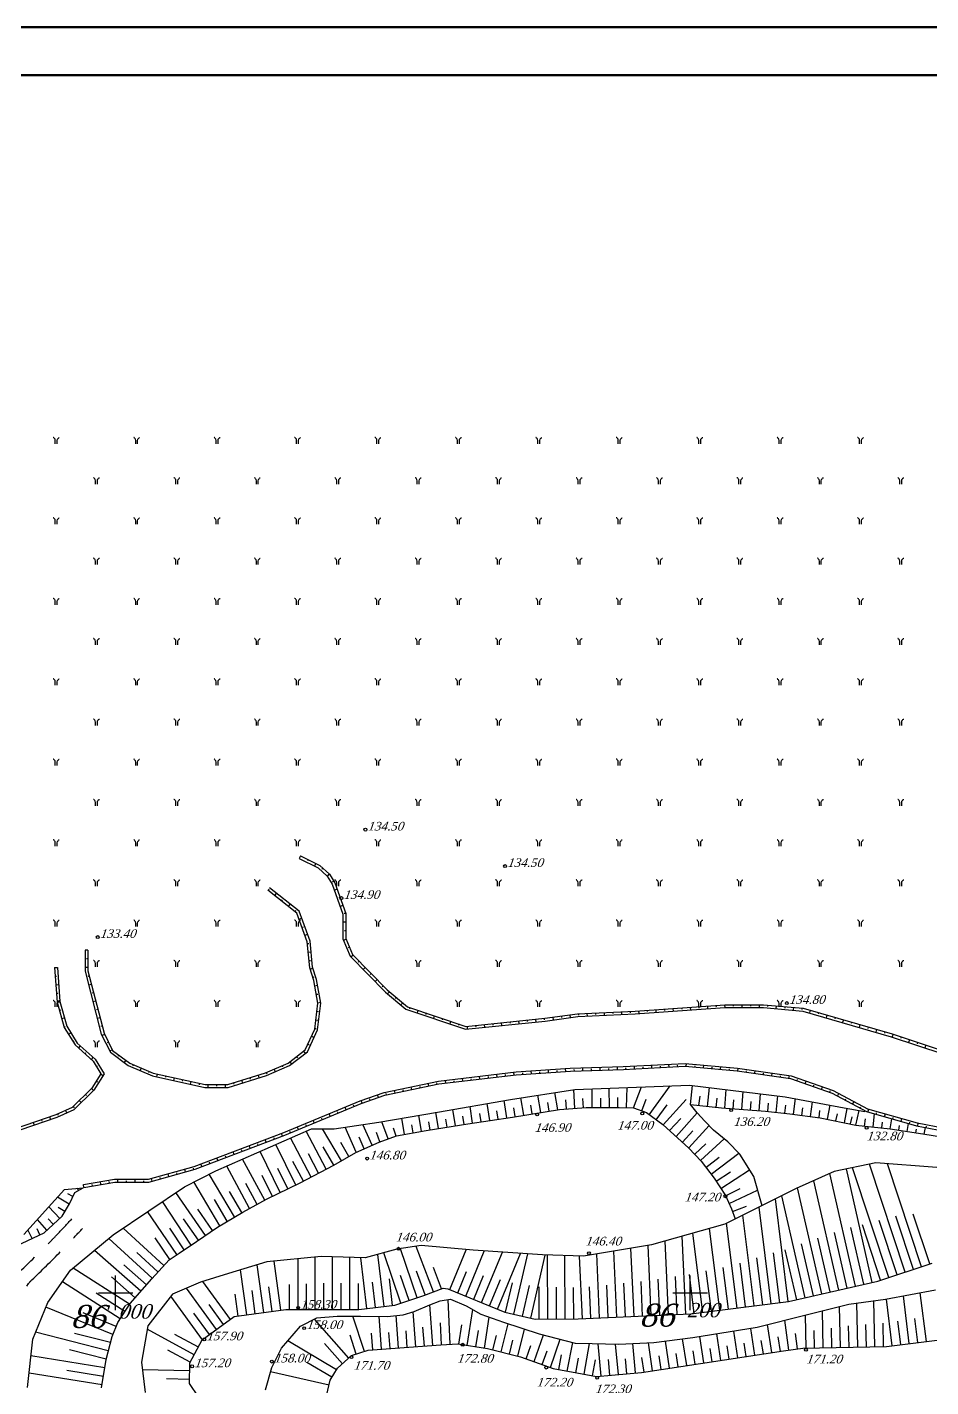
# Model space of a CAD drawing. Header units: millimetres. Extents: x 1400 to 7029, y -1119 to 1612.
# Drawn here: x 2941.4 to 3035.8, y 1463 to 1605 of the extents above; entities that cross this region are included whole.
import ezdxf

# ---------------------------------------------------------------- set-up
doc = ezdxf.new("R2010")
doc.units = ezdxf.units.MM
doc.linetypes.add('AHIDDEN2', pattern=[3, 1.5, -1.5])
doc.linetypes.add('AHIDDEN4', pattern=[7, 5, -2])
for name, color, linetype in [('00_Північ', 7, 'Continuous'), ('00_Північ_відмітки', 7, 'Continuous'), ('01_Північ', 7, 'Continuous'), ('CONT-MNR', 7, 'Continuous'), ('Андрей', 7, 'Continuous'), ('кресты', 7, 'Continuous'), ('Оцифровка_2012', 7, 'Continuous'), ('ПИКЕТЫ', 7, 'Continuous'), ('СІТУАЦІЯ', 7, 'Continuous')]:
    doc.layers.add(name, color=color, linetype=linetype)
doc.styles.add('universw', font='timesi.ttf', dxfattribs={"oblique": 10})

# ---------------------------------------------------------------- blocks, each defined once
blk = doc.blocks.new('403')
at = {"color": 0, "linetype": 'Continuous'}
for p, q in [((-0.45, 1.11), (-0.52, 1.11)), ((-0.38, 1.02), (-0.45, 1.11)), ((-0.31, 0.94), (-0.38, 1.02)), ((-0.21, 0.81), (-0.31, 0.94)), ((-0.17, 0.59), (-0.21, 0.81)), ((-0.17, 0), (-0.17, 0.59)), ((0.17, 0.59), (0.21, 0.81)), ((0.17, 0), (0.17, 0.59)), ((0.21, 0.81), (0.31, 0.94)), ((0.31, 0.94), (0.38, 1.02)), ((0.38, 1.02), (0.45, 1.11)), ((0.45, 1.11), (0.52, 1.11))]:
    blk.add_line(p, q, dxfattribs=at)

msp = doc.modelspace()

# ---------------------------------------------------------------- linework, layer by layer
at = {"lineweight": 50}
for points in [[(3582.002, 1604.9881), (3582.002, 1000.9881), (2716.002, 1000.9881), (2716.002, 1604.9881)], [(3577.002, 1599.9881), (3577.002, 1005.9881), (2736.002, 1005.9881), (2736.002, 1599.9881)]]:
    msp.add_lwpolyline(points, close=True, dxfattribs=at)
at = {"layer": '00_Північ', "linetype": 'Continuous'}
for p, q in [((2969.9416, 1518.4632), (2969.8095, 1518.1938)), ((2971.5577, 1517.6707), (2971.4257, 1517.4013)), ((2972.9587, 1516.564), (2972.7528, 1516.3408)), ((2973.7842, 1514.9773), (2973.5017, 1514.8763)), ((2967.2828, 1514.3015), (2967.4694, 1514.5364)), ((2968.6922, 1513.1819), (2968.8788, 1513.4168)), ((2974.3902, 1513.2824), (2974.1077, 1513.1814)), ((2969.8062, 1511.8489), (2970.0878, 1511.9522)), ((2974.6928, 1511.5348), (2974.3928, 1511.5348)), ((2970.426, 1510.159), (2970.7077, 1510.2623)), ((2974.7314, 1509.7425), (2974.4544, 1509.6272)), ((2947.7658, 1508.5931), (2947.4658, 1508.5931)), ((2970.7747, 1508.4075), (2971.0734, 1508.436)), ((2975.4456, 1508.0957), (2975.2318, 1507.8852)), ((2944.2669, 1506.7881), (2944.5661, 1506.8104)), ((2947.7658, 1506.7931), (2947.4658, 1506.7931)), ((2970.9758, 1506.6219), (2971.2613, 1506.7141)), ((2976.7082, 1506.8127), (2976.4944, 1506.6023)), ((2944.401, 1504.9931), (2944.7001, 1505.0154)), ((2948.1283, 1505.0389), (2947.8377, 1504.9643)), ((2971.4533, 1504.8901), (2971.7486, 1504.9428)), ((2977.9708, 1505.5298), (2977.7569, 1505.3194)), ((2979.253, 1504.2682), (2979.0607, 1504.0379)), ((2944.535, 1503.1981), (2944.8361, 1503.2206)), ((2948.5759, 1503.2954), (2948.2853, 1503.2208)), ((2971.7695, 1503.1181), (2972.0648, 1503.1708)), ((2980.6346, 1503.1145), (2980.4423, 1502.8842)), ((2982.2256, 1502.335), (2982.1301, 1502.0507)), ((3003.4695, 1502.1812), (3003.4836, 1501.8815)), ((3005.267, 1502.2742), (3005.2879, 1501.9749)), ((3007.0626, 1502.3999), (3007.0836, 1502.1007)), ((3008.8582, 1502.5257), (3008.8792, 1502.2264)), ((3010.6538, 1502.6514), (3010.6748, 1502.3521)), ((3012.4494, 1502.7771), (3012.4704, 1502.4779)), ((3014.245, 1502.9029), (3014.266, 1502.6036)), ((3016.045, 1502.9043), (3016.045, 1502.6043)), ((3017.845, 1502.9043), (3017.845, 1502.6043)), ((3019.6402, 1502.792), (3019.6147, 1502.4931)), ((3021.4337, 1502.6391), (3021.4082, 1502.3402)), ((3023.1995, 1502.3373), (3023.1159, 1502.0492)), ((2945.0097, 1501.4622), (2945.2989, 1501.5419)), ((2949.0235, 1501.552), (2948.7329, 1501.4774)), ((2971.5629, 1501.3318), (2971.8607, 1501.2953)), ((2983.9318, 1501.7615), (2983.8362, 1501.4771)), ((2985.638, 1501.1879), (2985.5424, 1500.9035)), ((2989.1397, 1500.8462), (2989.1706, 1500.5478)), ((2990.9301, 1501.032), (2990.961, 1500.7336)), ((2992.7205, 1501.2177), (2992.7514, 1500.9193)), ((2994.5108, 1501.4034), (2994.5418, 1501.105)), ((2996.2982, 1501.6149), (2996.3384, 1501.3176)), ((2998.0819, 1501.8563), (2998.1221, 1501.559)), ((2999.8735, 1502.0118), (2999.8876, 1501.7121)), ((3001.6715, 1502.0965), (3001.6856, 1501.7968)), ((3024.9282, 1501.8358), (3024.8446, 1501.5477)), ((3026.657, 1501.3343), (3026.5734, 1501.0462)), ((3028.3857, 1500.8328), (3028.3021, 1500.5447)), ((2945.7139, 1499.8266), (2945.9676, 1499.9868)), ((2949.4977, 1499.8184), (2949.2293, 1499.6845)), ((2971.1004, 1499.6141), (2971.3732, 1499.4892)), ((2987.3493, 1500.6605), (2987.3802, 1500.3621)), ((3030.1144, 1500.3313), (3030.0308, 1500.0432)), ((3031.842, 1499.8262), (3031.748, 1499.5414)), ((2946.7764, 1498.3905), (2946.9767, 1498.6138)), ((2950.3016, 1498.2079), (2950.0331, 1498.0739)), ((2970.2637, 1498.047), (2970.4468, 1497.8093)), ((3033.5513, 1499.262), (3033.4573, 1498.9771)), ((3035.2606, 1498.6977), (3035.1665, 1498.4128)), ((2948.1164, 1497.1887), (2948.3167, 1497.412)), ((2951.7204, 1497.1132), (2951.5417, 1496.8722)), ((2968.8378, 1496.9483), (2969.021, 1496.7107)), ((3003.0586, 1496.13), (3003.0498, 1496.4299)), ((3004.8567, 1496.2094), (3004.8412, 1496.509)), ((3006.6543, 1496.3029), (3006.6387, 1496.6025)), ((3008.4519, 1496.3964), (3008.4363, 1496.6959)), ((3010.2491, 1496.4728), (3010.2759, 1496.7716)), ((3012.042, 1496.3123), (3012.0687, 1496.6111)), ((3013.8348, 1496.1519), (3013.8616, 1496.4507)), ((2949.0887, 1495.6917), (2949.3437, 1495.5338)), ((2953.3179, 1496.3053), (2953.2, 1496.0294)), ((2954.9971, 1495.6728), (2954.9325, 1495.3798)), ((2956.7549, 1495.2857), (2956.6904, 1494.9927)), ((2963.8083, 1495.027), (2963.8977, 1494.7407)), ((2965.5265, 1495.5634), (2965.6159, 1495.277)), ((2967.2099, 1496.1941), (2967.3281, 1495.9183)), ((2985.1257, 1494.7216), (2985.0904, 1495.0195)), ((2986.9132, 1494.933), (2986.878, 1495.2309)), ((2988.7008, 1495.1444), (2988.6655, 1495.4424)), ((2990.4883, 1495.3558), (2990.4531, 1495.6538)), ((2992.2758, 1495.5673), (2992.2406, 1495.8652)), ((2994.0705, 1495.7024), (2994.0498, 1496.0017)), ((2995.8662, 1495.8269), (2995.8455, 1496.1262)), ((2997.6619, 1495.9514), (2997.6412, 1496.2506)), ((2999.4602, 1496.0239), (2999.4513, 1496.3238)), ((3001.2594, 1496.077), (3001.2505, 1496.3769)), ((3015.6273, 1495.9881), (3015.6702, 1496.285)), ((3017.4087, 1495.7306), (3017.4517, 1496.0275)), ((3019.1902, 1495.473), (3019.2331, 1495.7699)), ((3020.9717, 1495.2154), (3021.0146, 1495.5123)), ((2948.1365, 1494.165), (2948.3473, 1493.9515)), ((2958.5128, 1494.8986), (2958.4483, 1494.6056)), ((2960.2774, 1494.5734), (2960.2774, 1494.2734)), ((2962.0774, 1494.5734), (2962.0774, 1494.2734)), ((2979.8301, 1493.6772), (2979.7686, 1493.9708)), ((2981.5919, 1494.0462), (2981.5304, 1494.3399)), ((2983.3537, 1494.4153), (2983.2921, 1494.7089)), ((3010.6807, 1492.4774), (3010.8963, 1494.4774)), ((3012.4704, 1492.2845), (3012.6834, 1494.2609)), ((3014.261, 1492.1027), (3014.4063, 1494.0522)), ((3016.056, 1491.9689), (3016.1952, 1493.8355)), ((3017.8511, 1491.8351), (3017.984, 1493.6188)), ((3022.678, 1494.65), (3022.7767, 1494.9333)), ((3024.3777, 1494.0574), (3024.4764, 1494.3407)), ((3026.0369, 1493.373), (3026.1789, 1493.6372)), ((2946.8557, 1492.9002), (2947.0665, 1492.6868)), ((2974.7269, 1491.9473), (2974.612, 1492.2244)), ((2976.3914, 1492.632), (2976.2935, 1492.9156)), ((2978.0928, 1493.2196), (2977.9949, 1493.5032)), ((3019.643, 1491.6673), (3019.824, 1493.3959)), ((3021.4321, 1491.4705), (3021.643, 1493.1016)), ((3023.2173, 1491.2397), (3023.4144, 1492.764)), ((3024.9929, 1490.9519), (3025.2901, 1492.4064)), ((3027.6225, 1492.5209), (3027.7645, 1492.7852)), ((2943.7501, 1491.1931), (2943.8468, 1490.9091)), ((2945.4176, 1491.8664), (2945.5391, 1491.5921)), ((2971.4015, 1490.5682), (2971.2866, 1490.8453)), ((2973.0642, 1491.2578), (2972.9493, 1491.5349)), ((3026.7565, 1490.5916), (3027.0593, 1492.074)), ((3027.9722, 1490.3433), (3028.3143, 1491.853)), ((3029.222, 1491.7035), (3029.3032, 1491.9923)), ((3029.7612, 1490.1445), (3029.9128, 1491.5093)), ((3030.9549, 1491.2164), (3031.036, 1491.5052)), ((3031.5502, 1489.9455), (3031.7152, 1491.0027)), ((3032.6877, 1490.7294), (3032.7689, 1491.0182)), ((2942.0462, 1490.6126), (2942.143, 1490.3286)), ((2968.0731, 1489.1967), (2967.9669, 1489.4773)), ((2969.7389, 1489.8787), (2969.6239, 1490.1558)), ((3033.3286, 1489.6678), (3033.4605, 1490.5121)), ((3034.4232, 1490.2534), (3034.4807, 1490.5478)), ((3035.1071, 1489.3901), (3035.2176, 1490.0983)), ((2964.7064, 1487.9219), (2964.6002, 1488.2024)), ((2966.3898, 1488.5593), (2966.2836, 1488.8399)), ((2961.3397, 1486.6471), (2961.2335, 1486.9276)), ((2963.0231, 1487.2845), (2962.9168, 1487.565)), ((2956.2119, 1484.9705), (2956.1304, 1485.2592)), ((2957.9442, 1485.4596), (2957.8627, 1485.7483)), ((2959.6564, 1486.0096), (2959.5501, 1486.2902)), ((2947.3384, 1483.8415), (2947.2887, 1484.1374)), ((2949.1135, 1484.1395), (2949.0639, 1484.4353)), ((2950.8932, 1484.3834), (2950.8932, 1484.6834)), ((2952.6932, 1484.3834), (2952.6932, 1484.6834)), ((2954.4796, 1484.4813), (2954.3981, 1484.7701))]:
    msp.add_line(p, q, dxfattribs=at)
at = {"layer": '00_Північ', "color": 250, "linetype": 'Continuous'}
for p, q in [((2970.7497, 1518.0669), (2970.6836, 1517.9323)), ((2972.2972, 1517.1742), (2972.1955, 1517.064)), ((2966.578, 1514.8613), (2966.6713, 1514.9788)), ((2973.4415, 1515.8055), (2973.3143, 1515.726)), ((2967.9875, 1513.7417), (2968.0808, 1513.8592)), ((2974.0872, 1514.1298), (2973.946, 1514.0793)), ((2969.3969, 1512.6221), (2969.4902, 1512.7396)), ((2974.6928, 1512.4348), (2974.5337, 1512.4348)), ((2970.1161, 1511.0039), (2970.2569, 1511.0556)), ((2974.6928, 1510.6348), (2974.5428, 1510.6348)), ((2970.6894, 1509.3035), (2970.8387, 1509.3177)), ((2975.0774, 1508.9117), (2974.9389, 1508.854)), ((2947.7658, 1507.6931), (2947.6158, 1507.6931)), ((2970.8601, 1507.5116), (2971.0094, 1507.5258)), ((2976.0769, 1507.4542), (2975.97, 1507.349)), ((2944.334, 1505.8906), (2944.4835, 1505.9018)), ((2947.9045, 1505.9106), (2947.7592, 1505.8733)), ((2971.2525, 1505.7655), (2971.3952, 1505.8116)), ((2977.3395, 1506.1712), (2977.2326, 1506.066)), ((2944.468, 1504.0956), (2944.6176, 1504.1068)), ((2948.3521, 1504.1672), (2948.2068, 1504.1299)), ((2971.6114, 1504.0041), (2971.759, 1504.0305)), ((2978.602, 1504.8883), (2978.4951, 1504.7831)), ((2979.9438, 1503.6913), (2979.8477, 1503.5762)), ((2944.7705, 1502.3298), (2944.9151, 1502.3697)), ((2948.7997, 1502.4237), (2948.6544, 1502.3864)), ((2971.6724, 1502.2251), (2971.8212, 1502.2069)), ((2981.3726, 1502.6218), (2981.3248, 1502.4796)), ((3002.5705, 1502.1388), (3002.5775, 1501.989)), ((3004.3685, 1502.2235), (3004.3755, 1502.0737)), ((3006.1648, 1502.3371), (3006.1753, 1502.1874)), ((3007.9604, 1502.4628), (3007.9709, 1502.3132)), ((3009.756, 1502.5885), (3009.7665, 1502.4389)), ((3011.5516, 1502.7143), (3011.5621, 1502.5646)), ((3013.3472, 1502.84), (3013.3577, 1502.6904)), ((3015.145, 1502.9043), (3015.145, 1502.7543)), ((3016.945, 1502.9043), (3016.945, 1502.7543)), ((3018.7434, 1502.8685), (3018.7307, 1502.719)), ((3020.5369, 1502.7156), (3020.5242, 1502.5661)), ((3022.3304, 1502.5627), (3022.3177, 1502.4132)), ((2983.0787, 1502.0483), (2983.0309, 1501.9061)), ((2984.7849, 1501.4747), (2984.7371, 1501.3325)), ((2986.4911, 1500.9011), (2986.4433, 1500.7589)), ((2988.2445, 1500.7534), (2988.2599, 1500.6042)), ((2990.0349, 1500.9391), (2990.0503, 1500.7899)), ((2991.8253, 1501.1248), (2991.8407, 1500.9756)), ((2993.6156, 1501.3106), (2993.6311, 1501.1614)), ((2995.406, 1501.4963), (2995.4215, 1501.3471)), ((2997.19, 1501.7356), (2997.2101, 1501.5869)), ((2998.9745, 1501.9694), (2998.9815, 1501.8196)), ((3000.7725, 1502.0541), (3000.7795, 1501.9043)), ((3024.0639, 1502.0866), (3024.0221, 1501.9425)), ((3025.7926, 1501.5851), (3025.7508, 1501.441)), ((3027.5213, 1501.0836), (3027.4795, 1500.9395)), ((2945.2489, 1500.5945), (2945.3935, 1500.6344)), ((2949.2473, 1500.6803), (2949.102, 1500.643)), ((2971.4534, 1500.4385), (2971.6023, 1500.4203)), ((3029.25, 1500.582), (3029.2082, 1500.438)), ((3030.9788, 1500.0805), (3030.937, 1499.9365)), ((3032.6967, 1499.5441), (3032.6496, 1499.4017)), ((2946.1942, 1499.0655), (2946.321, 1499.1456)), ((2947.4464, 1497.7896), (2947.5466, 1497.9012)), ((2949.8996, 1499.0132), (2949.7654, 1498.9462)), ((2970.7257, 1498.7958), (2970.8621, 1498.7334)), ((3034.4059, 1498.9798), (3034.3589, 1498.8374)), ((2948.6357, 1496.4633), (2948.7643, 1496.5405)), ((2950.9973, 1497.6491), (2950.908, 1497.5286)), ((2952.4903, 1496.659), (2952.4314, 1496.5211)), ((2968.0371, 1496.5486), (2968.0962, 1496.4107)), ((2969.5508, 1497.4976), (2969.6423, 1497.3788)), ((3007.5531, 1496.3496), (3007.5453, 1496.4994)), ((3009.3507, 1496.4431), (3009.3429, 1496.5929)), ((3011.1456, 1496.3926), (3011.1589, 1496.542)), ((2954.1454, 1495.9516), (2954.0865, 1495.8136)), ((2955.876, 1495.4792), (2955.8437, 1495.3327)), ((2957.6339, 1495.0921), (2957.6016, 1494.9456)), ((2964.6674, 1495.2952), (2964.7121, 1495.152)), ((2966.3827, 1495.8396), (2966.4417, 1495.7017)), ((2987.807, 1495.0387), (2987.7894, 1495.1877)), ((2989.5945, 1495.2501), (2989.5769, 1495.3991)), ((2991.3821, 1495.4616), (2991.3644, 1495.6105)), ((2993.1727, 1495.6402), (2993.1623, 1495.7898)), ((2994.9684, 1495.7646), (2994.958, 1495.9143)), ((2996.7641, 1495.8891), (2996.7537, 1496.0388)), ((2998.5606, 1495.9974), (2998.5561, 1496.1473)), ((3000.3598, 1496.0505), (3000.3554, 1496.2004)), ((3002.159, 1496.1035), (3002.1546, 1496.2534)), ((3003.958, 1496.1627), (3003.9502, 1496.3125)), ((3005.7555, 1496.2562), (3005.7477, 1496.4059)), ((3012.9384, 1496.2321), (3012.9518, 1496.3815)), ((3014.7312, 1496.0716), (3014.7446, 1496.221)), ((3016.518, 1495.8593), (3016.5395, 1496.0078)), ((3018.2995, 1495.6018), (3018.3209, 1495.7502)), ((3020.0809, 1495.3442), (3020.1024, 1495.4926)), ((3021.8281, 1494.9462), (3021.8775, 1495.0879)), ((2948.6148, 1494.9266), (2948.7423, 1494.8476)), ((2959.3918, 1494.705), (2959.3595, 1494.5585)), ((2961.1774, 1494.5734), (2961.1774, 1494.4234)), ((2962.9492, 1494.7589), (2962.9939, 1494.6157)), ((2978.9492, 1493.4927), (2978.9185, 1493.6395)), ((2980.711, 1493.8617), (2980.6803, 1494.0085)), ((2982.4728, 1494.2308), (2982.442, 1494.3776)), ((2984.2345, 1494.5998), (2984.2038, 1494.7466)), ((2986.0194, 1494.8273), (2986.0018, 1494.9763)), ((3023.5278, 1494.3537), (3023.5772, 1494.4953)), ((3025.2275, 1493.7612), (3025.2769, 1493.9028)), ((2946.2153, 1492.2679), (2946.3207, 1492.1611)), ((2947.4961, 1493.5326), (2947.6015, 1493.4259)), ((2975.5582, 1492.2921), (2975.5008, 1492.4307)), ((2977.2421, 1492.9258), (2977.1932, 1493.0676)), ((3011.5756, 1492.3809), (3011.6827, 1493.375)), ((3013.3652, 1492.188), (3013.4711, 1493.1703)), ((3015.1585, 1492.0358), (3015.2296, 1492.9898)), ((3016.9535, 1491.902), (3017.0216, 1492.8146)), ((3018.7479, 1491.761), (3018.8392, 1492.6326)), ((3020.5381, 1491.5736), (3020.6274, 1492.4259)), ((3026.8297, 1492.9469), (3026.9007, 1493.0791)), ((3028.4152, 1492.0949), (3028.4862, 1492.227)), ((2942.8981, 1490.9029), (2942.9465, 1490.7609)), ((2944.5947, 1491.5019), (2944.6555, 1491.3647)), ((2972.2329, 1490.913), (2972.1754, 1491.0515)), ((2973.8956, 1491.6025), (2973.8381, 1491.7411)), ((3022.3247, 1491.3551), (3022.4267, 1492.1439)), ((3024.1099, 1491.1243), (3024.2049, 1491.8597)), ((3025.8747, 1490.7717), (3026.0245, 1491.5048)), ((3027.4017, 1490.4598), (3027.5555, 1491.213)), ((3028.8667, 1490.2439), (3028.9507, 1491)), ((3030.0884, 1491.46), (3030.129, 1491.6044)), ((3031.8213, 1490.9729), (3031.8619, 1491.1173)), ((2968.9075, 1489.5339), (2968.8501, 1489.6724)), ((2970.5702, 1490.2234), (2970.5127, 1490.362)), ((3030.6557, 1490.0452), (3030.7233, 1490.6538)), ((3032.4394, 1489.8066), (3032.5136, 1490.282)), ((3033.5541, 1490.4858), (3033.5947, 1490.6302)), ((3034.2178, 1489.5289), (3034.2758, 1489.8999)), ((3035.3065, 1490.0809), (3035.3353, 1490.2281)), ((2965.5481, 1488.2406), (2965.495, 1488.3809)), ((2967.2315, 1488.878), (2967.1783, 1489.0183)), ((2962.1814, 1486.9658), (2962.1283, 1487.106)), ((2963.8647, 1487.6032), (2963.8116, 1487.7435)), ((2957.078, 1485.215), (2957.0373, 1485.3594)), ((2958.8103, 1485.7041), (2958.7696, 1485.8485)), ((2960.498, 1486.3283), (2960.4449, 1486.4686)), ((2948.2259, 1483.9905), (2948.2011, 1484.1384)), ((2950.0011, 1484.2884), (2949.9763, 1484.4363)), ((2951.7932, 1484.3834), (2951.7932, 1484.5334)), ((2953.5932, 1484.3834), (2953.5932, 1484.5334)), ((2955.3458, 1484.7259), (2955.305, 1484.8703))]:
    msp.add_line(p, q, dxfattribs=at)
at = {"layer": '00_Північ', "color": 5, "linetype": 'Continuous', "flags": 128}
for points in [[(2969.8095, 1518.1938), (2971.8161, 1517.2098), (2972.7456, 1516.3524), (2973.2789, 1515.4997), (2974.3928, 1512.384), (2974.3928, 1509.7753), (2975.1418, 1507.9767), (2978.8211, 1504.238), (2980.9758, 1502.4387), (2987.2066, 1500.3441), (2995.5091, 1501.2054), (2998.9149, 1501.6663), (3004.9195, 1501.9491), (3014.2753, 1502.6043), (3018.311, 1502.6043), (3022.4061, 1502.2551), (3031.6571, 1499.5714), (3037.0287, 1497.7981)], [(2947.4658, 1508.5931), (2947.4658, 1506.413), (2949.1551, 1499.8332), (2950.0994, 1497.9412), (2951.9686, 1496.5558), (2954.4936, 1495.4765), (2959.957, 1494.2734), (2962.4007, 1494.2734), (2966.4096, 1495.5248), (2968.8254, 1496.56), (2970.6896, 1497.9964), (2971.7366, 1500.2829), (2972.08, 1503.0857), (2971.6438, 1505.5302), (2971.2275, 1506.8185), (2970.9666, 1509.5563), (2969.8268, 1512.6637), (2966.7325, 1515.1217)], [(2944.5661, 1506.8104), (2944.8334, 1503.2304), (2945.5415, 1500.6618), (2946.6479, 1498.9087), (2948.5319, 1497.219), (2949.4453, 1495.6976), (2948.3894, 1493.9931), (2946.2988, 1491.9287), (2944.4989, 1491.1313), (2938.0691, 1488.9407), (2929.2582, 1487.0802), (2923.0586, 1487.7547), (2916.1698, 1488.7077), (2910.794, 1490.0569), (2907.1208, 1491.4398), (2903.8436, 1493.3472), (2901.973, 1494.4603), (2900.84, 1496.4586)], [(2941.0506, 1478.9119), (2943.6353, 1481.7544), (2945.3264, 1483.6283), (2947.258, 1483.7947)]]:
    msp.add_lwpolyline(points, dxfattribs=at)
at = {"layer": '00_Північ', "linetype": 'Continuous', "flags": 128}
for points in [[(2969.9416, 1518.4632), (2971.9874, 1517.46), (2972.9786, 1516.5456), (2973.5504, 1515.6313), (2974.6928, 1512.436), (2974.6928, 1509.8352), (2975.3964, 1508.1457), (2979.0246, 1504.4589), (2981.1248, 1502.7051), (2987.2404, 1500.6492), (2995.4735, 1501.5033), (2998.8877, 1501.9653), (3004.902, 1502.2486), (3014.2648, 1502.9043), (3018.3238, 1502.9043), (3022.4612, 1502.5515), (3031.746, 1499.8579), (3037.0921, 1498.0931)], [(2947.7658, 1508.5931), (2947.7658, 1506.4509), (2949.4377, 1499.9386), (2950.3357, 1498.1395), (2952.1189, 1496.8178), (2954.5857, 1495.7634), (2959.9897, 1494.5734), (2962.3549, 1494.5734), (2966.3055, 1495.8066), (2968.6723, 1496.8208), (2970.4477, 1498.1888), (2971.4445, 1500.3656), (2971.7768, 1503.0774), (2971.352, 1505.4574), (2970.932, 1506.7575), (2970.6716, 1509.4894), (2969.5742, 1512.4813), (2966.5459, 1514.8868)], [(2944.2669, 1506.7881), (2944.5365, 1503.1789), (2945.2641, 1500.5393), (2946.4165, 1498.7132), (2948.2979, 1497.0259), (2949.0939, 1495.7001), (2948.1532, 1494.1815), (2946.1271, 1492.1807), (2944.3896, 1491.411), (2937.9895, 1489.2305), (2929.2431, 1487.3836), (2923.0954, 1488.0524), (2916.227, 1489.0026), (2910.8836, 1490.3437), (2907.25, 1491.7118), (2903.9958, 1493.6057), (2902.1948, 1494.6775), (2901.101, 1496.6066)], [(3036.427, 1485.9072), (3030.0286, 1486.3909), (3025.6788, 1485.4951), (3021.7262, 1483.7131), (3014.2734, 1480.0087), (3006.6263, 1477.8462), (2999.4971, 1476.6488), (2995.2277, 1476.7825), (2987.9891, 1477.2654), (2982.5761, 1477.7589), (2980.0311, 1477.3793), (2976.7025, 1476.4798), (2972.1075, 1476.6256), (2966.434, 1476.069), (2962.4478, 1474.8382), (2959.4986, 1473.9314), (2956.5819, 1472.7006), (2954.0216, 1469.3647), (2953.341, 1465.5753), (2953.7234, 1462.418)], [(2939.7171, 1477.438), (2943.1791, 1479.1028), (2945.0567, 1480.8312), (2945.8208, 1482.122), (2946.3848, 1483.2856), (2947.258, 1483.7947)], [(2959.3034, 1461.976), (2958.3571, 1463.359), (2958.4035, 1465.5168), (2959.7036, 1467.9066), (2963.0468, 1470.3428), (2968.4313, 1471.0807), (2976.0581, 1471.0807), (2979.7936, 1471.5214), (2982.8547, 1472.5584), (2984.8522, 1473.3103), (2985.3451, 1473.2584), (2991.2881, 1470.8112), (2994.4666, 1470.08), (2998.9484, 1470.1028), (3010.7337, 1470.6319), (3020.9122, 1471.9091), (3030.269, 1474.053), (3035.9288, 1475.9232)], [(2972.6883, 1462.0726), (2973.0598, 1463.7006), (2973.8145, 1464.9663), (2975.295, 1466.2777), (2977.0223, 1466.8381), (2981.2645, 1467.1428), (2984.6206, 1467.4056), (2986.396, 1467.4894), (2989.4847, 1467.0105), (2992.9462, 1466.1412), (2996.3602, 1464.9388), (2998.8167, 1464.4591), (3000.8779, 1464.0923), (3005.5651, 1464.5156), (3020.4121, 1466.7639), (3022.4349, 1467.0447), (3031.1572, 1467.2308), (3042.273, 1468.6111)]]:
    msp.add_lwpolyline(points, dxfattribs=at)
at = {"layer": '00_Північ_відмітки', "color": 7, "linetype": 'Continuous'}
for centre in [(2976.7335, 1521.1925), (2991.3246, 1517.3875), (2974.2289, 1514.0454), (2948.7773, 1509.9762), (3020.7432, 1503.0874), (2994.6755, 1491.445), (3005.6554, 1491.5477), (3014.935, 1491.9036), (3029.0831, 1490.0573), (2976.9164, 1486.8448), (3014.3342, 1482.9045), (2980.194, 1477.4348), (3000.0811, 1476.9669), (2969.7159, 1471.2497), (2959.9063, 1467.9591), (2970.3436, 1469.1389), (2986.9009, 1467.4044), (3022.7439, 1466.8724), (2958.6431, 1465.15), (2966.9713, 1465.645), (2975.282, 1466.1099), (2995.6287, 1465.0159), (3000.9384, 1463.9543)]:
    msp.add_circle(centre, 0.15, dxfattribs=at)
at = {"layer": 'CONT-MNR', "linetype": 'Continuous'}
for p, q in [((2996.8259, 1491.9492), (2996.5338, 1493.7376)), ((2998.6197, 1492.0891), (2998.4875, 1494.0419)), ((3000.4169, 1492.1715), (3000.4087, 1494.1291)), ((3002.2169, 1492.1791), (3002.2084, 1494.1978)), ((3004.0168, 1492.1683), (3004.0569, 1494.2683)), ((3004.7492, 1492.1543), (3005.577, 1494.3263)), ((3006.3861, 1491.4296), (3008.5579, 1494.4401)), ((2987.9369, 1490.5405), (2987.6691, 1492.2912)), ((2989.7162, 1490.8127), (2989.4435, 1492.5952)), ((2991.4955, 1491.0849), (2991.2179, 1492.8992)), ((2993.2729, 1491.369), (2992.9766, 1493.1836)), ((2995.0494, 1491.6591), (2994.7552, 1493.4606)), ((3007.8424, 1490.3722), (3010.2322, 1493.0116)), ((2980.8343, 1489.362), (2980.5332, 1491.0544)), ((2982.6064, 1489.6773), (2982.3062, 1491.3649)), ((2984.3822, 1489.9715), (2984.1066, 1491.6803)), ((2986.1592, 1490.2581), (2985.8808, 1491.9848)), ((3009.1767, 1489.164), (3011.401, 1491.6206)), ((2972.6506, 1485.7365), (2970.5591, 1489.722)), ((2974.2244, 1486.609), (2972.2697, 1489.9597)), ((2975.7817, 1487.5111), (2974.621, 1490.1243)), ((2977.4267, 1488.2418), (2976.4714, 1490.3927)), ((2979.101, 1488.8991), (2978.469, 1490.6928)), ((3010.511, 1487.9559), (3012.622, 1490.2873)), ((2969.456, 1484.0772), (2967.3821, 1488.3245)), ((2971.0567, 1484.9001), (2968.9076, 1488.9955)), ((3011.736, 1486.6371), (3014.1948, 1488.9181)), ((2966.225, 1482.4899), (2963.909, 1486.7967)), ((2967.8385, 1483.2874), (2965.7331, 1487.5991)), ((3012.8333, 1485.2107), (3015.7243, 1487.4148)), ((2963.0734, 1480.7511), (2960.4358, 1485.2236)), ((2964.6397, 1481.6374), (2962.2562, 1486.0696)), ((3013.8443, 1483.7228), (3016.8545, 1485.6677)), ((3027.9238, 1473.5156), (3025.2258, 1485.2909)), ((3029.6783, 1473.9176), (3026.9649, 1485.76)), ((3031.4027, 1474.4276), (3027.6139, 1485.8936)), ((3033.1118, 1474.9924), (3029.3888, 1486.2592)), ((3034.8209, 1475.5571), (3031.2721, 1486.2969)), ((2946.7894, 1483.5215), (2946.6601, 1483.7432)), ((2961.5229, 1479.8367), (2958.827, 1484.4082)), ((3024.4147, 1472.7116), (3021.8783, 1483.7817)), ((3026.1692, 1473.1136), (3023.552, 1484.5363)), ((2945.8011, 1482.0888), (2944.5861, 1482.808)), ((2958.5455, 1477.8144), (2955.5412, 1482.3532)), ((2960.0328, 1478.8282), (2956.9344, 1483.2955)), ((3014.7178, 1482.1534), (3017.6894, 1483.5635)), ((3020.9055, 1471.9083), (3019.5594, 1482.6361)), ((3022.6602, 1472.3096), (3020.219, 1482.964)), ((2944.8076, 1480.6019), (2943.6905, 1481.8155)), ((2957.0464, 1476.8182), (2953.9974, 1481.3091)), ((3017.3335, 1471.4601), (3016.1441, 1480.9386)), ((3019.1195, 1471.6842), (3017.8518, 1481.7873)), ((2941.9295, 1478.5019), (2941.4965, 1479.4023)), ((2943.4833, 1479.3828), (2942.4749, 1480.4783)), ((2955.6817, 1475.6626), (2951.4382, 1479.5781)), ((3013.7615, 1471.0118), (3012.6888, 1479.5606)), ((3015.5475, 1471.2359), (3014.4365, 1480.0898)), ((2954.461, 1474.3397), (2949.9496, 1478.5025)), ((3008.3876, 1470.5266), (3008.0411, 1478.2463)), ((3010.1858, 1470.6073), (3009.8203, 1478.7494)), ((3011.9755, 1470.7877), (3010.9369, 1479.0652)), ((2953.2706, 1472.9896), (2948.4337, 1477.2469)), ((2971.5007, 1471.0807), (2971.5007, 1476.5661)), ((2973.3007, 1471.0807), (2973.3007, 1476.5878)), ((2978.6825, 1471.3903), (2978.0394, 1476.8411)), ((2980.4388, 1471.74), (2978.6544, 1477.0073)), ((2982.1436, 1472.3175), (2980.4097, 1477.4357)), ((2983.8366, 1472.928), (2982.048, 1477.6801)), ((2985.5478, 1473.1749), (2987.2596, 1477.3319)), ((2987.2123, 1472.4895), (2989.147, 1477.1881)), ((2988.8767, 1471.8042), (2991.0416, 1477.0617)), ((2990.5411, 1471.1188), (2992.9362, 1476.9353)), ((2992.255, 1470.5888), (2993.7034, 1476.8842)), ((2994.0092, 1470.1852), (2995.5249, 1476.7732)), ((2995.7972, 1470.0867), (2995.7631, 1476.7657)), ((2997.5972, 1470.0959), (2997.5634, 1476.7093)), ((2999.3967, 1470.1229), (2999.1032, 1476.6611)), ((3001.1949, 1470.2037), (3000.895, 1476.8836)), ((3002.9931, 1470.2844), (3002.6833, 1477.1839)), ((3004.7913, 1470.3651), (3004.4716, 1477.4843)), ((3006.5895, 1470.4458), (3006.26, 1477.7847)), ((2952.0949, 1471.6281), (2946.2206, 1475.4137)), ((2964.3389, 1470.5198), (2963.6944, 1475.2231)), ((2966.1223, 1470.7642), (2965.4374, 1475.7613)), ((2967.9056, 1471.0087), (2967.2018, 1476.1443)), ((2969.7007, 1471.0807), (2969.7007, 1476.3895)), ((2975.1007, 1471.0807), (2975.1007, 1476.5306)), ((2976.8949, 1471.1794), (2976.2679, 1476.4936)), ((2951.1199, 1470.1151), (2945.1058, 1473.9907)), ((2962.6461, 1470.0508), (2959.7598, 1474.0117)), ((2959.7366, 1467.9306), (2956.4171, 1472.486)), ((2961.1914, 1468.9907), (2958.0397, 1473.3157)), ((3033.5351, 1467.5261), (3032.9171, 1472.5025)), ((3035.3213, 1467.7479), (3034.69, 1472.8323)), ((2950.3669, 1468.4864), (2943.3776, 1471.3398)), ((2983.7963, 1467.3411), (2983.4659, 1471.5598)), ((2985.5927, 1467.4515), (2985.3724, 1472.1179)), ((2987.38, 1467.3368), (2987.9598, 1471.0753)), ((3024.5548, 1467.0899), (3024.4723, 1470.9594)), ((3026.3544, 1467.1283), (3026.263, 1471.4134)), ((3028.154, 1467.1667), (3028.0559, 1471.7648)), ((3029.9536, 1467.2051), (3029.8513, 1471.9993)), ((3031.7488, 1467.3043), (3031.1442, 1472.1727)), ((2975.002, 1466.0182), (2971.4042, 1470.0798)), ((2976.6348, 1466.7124), (2975.4389, 1470.3982)), ((2978.4114, 1466.9379), (2978.1646, 1470.3744)), ((2980.2067, 1467.0668), (2979.9635, 1470.4537)), ((2982.0018, 1467.2005), (2981.7169, 1470.8379)), ((2989.1587, 1467.061), (2989.6612, 1470.301)), ((2990.9106, 1466.6524), (2991.6504, 1469.5983)), ((3019.1886, 1466.5787), (3018.7459, 1469.5024)), ((3020.9694, 1466.8413), (3020.5366, 1469.9588)), ((3022.7552, 1467.0515), (3022.6815, 1470.5054)), ((2949.8881, 1466.7534), (2942.2856, 1468.7009)), ((2958.863, 1466.3613), (2953.9612, 1469.028)), ((2992.6564, 1466.214), (2993.367, 1469.0438)), ((2994.3621, 1465.6425), (2995.3454, 1468.4346)), ((3012.0698, 1465.5006), (3011.6494, 1468.2767)), ((3013.8495, 1465.7701), (3013.4275, 1468.5572)), ((3015.6292, 1466.0396), (3015.2055, 1468.8376)), ((3017.4089, 1466.3092), (3016.9836, 1469.1181)), ((2973.7051, 1464.7828), (2968.6262, 1467.8113)), ((2996.0599, 1465.0446), (2997.0933, 1467.9789)), ((2997.8144, 1464.6549), (2998.3971, 1467.6389)), ((2999.5834, 1464.3227), (3000.1547, 1467.533)), ((3001.3611, 1464.1359), (3001.0565, 1467.5092)), ((3003.1538, 1464.2978), (3002.8681, 1467.4616)), ((3004.9465, 1464.4597), (3004.6697, 1467.5245)), ((3006.7307, 1464.6921), (3006.2896, 1467.6049)), ((3008.5104, 1464.9616), (3008.0817, 1467.7923)), ((3010.2901, 1465.2311), (3009.867, 1468.0247)), ((2949.5193, 1464.9934), (2941.8026, 1466.2348)), ((2949.2334, 1463.2163), (2941.6108, 1464.4426)), ((2958.3855, 1464.6784), (2953.4368, 1464.7849)), ((2972.9397, 1463.1741), (2966.8195, 1464.5708))]:
    msp.add_line(p, q, dxfattribs=at)
at = {"layer": 'CONT-MNR', "color": 250, "linetype": 'Continuous'}
for p, q in [((2994.1612, 1491.5141), (2994.0135, 1492.4181)), ((2995.9376, 1491.8042), (2995.7911, 1492.7016)), ((2997.7217, 1492.0283), (2997.6583, 1492.9656)), ((2999.5176, 1492.1498), (2999.452, 1493.1199)), ((3001.3169, 1492.1753), (3001.3127, 1493.1693)), ((3003.1169, 1492.1829), (3003.1126, 1493.2075)), ((3005.5902, 1491.8338), (3006.0527, 1493.0472)), ((3007.116, 1490.9031), (3008.2451, 1492.4683)), ((2985.2707, 1490.1148), (2985.1322, 1490.9738)), ((2987.0477, 1490.4014), (2986.9078, 1491.2691)), ((2988.8266, 1490.6766), (2988.6914, 1491.5599)), ((2990.6059, 1490.9488), (2990.4683, 1491.848)), ((2992.3847, 1491.224), (2992.236, 1492.1345)), ((3008.5095, 1489.7681), (3009.663, 1491.042)), ((2978.2521, 1488.6), (2977.9084, 1489.5756)), ((2979.9498, 1489.1981), (2979.6588, 1490.0242)), ((2981.7203, 1489.5197), (2981.57, 1490.3647)), ((2983.4937, 1489.8283), (2983.3569, 1490.6766)), ((3009.8438, 1488.56), (3010.9255, 1489.7546)), ((2973.447, 1486.1555), (2972.3374, 1488.0576)), ((2975.0018, 1487.0626), (2974.1567, 1488.5111)), ((2976.6042, 1487.8765), (2976.0752, 1489.0675)), ((3011.1239, 1487.2969), (3012.3023, 1488.3901)), ((2970.2598, 1484.4819), (2969.1708, 1486.5571)), ((2971.8536, 1485.3183), (2970.7935, 1487.3385)), ((3012.2876, 1485.9264), (3013.6937, 1486.9984)), ((2968.6472, 1483.6823), (2967.6024, 1485.8221)), ((3013.3559, 1484.4788), (3014.8666, 1485.4548)), ((2965.4323, 1482.0637), (2964.2574, 1484.2484)), ((2967.0298, 1482.8925), (2965.9692, 1485.0645)), ((3014.332, 1482.9665), (3015.8869, 1483.7043)), ((2946.1965, 1482.8972), (2945.6643, 1483.1551)), ((2962.2982, 1480.2939), (2960.9648, 1482.5549)), ((2963.8487, 1481.2082), (2962.5465, 1483.4164)), ((2945.3427, 1481.3143), (2944.6568, 1481.7203)), ((2960.7723, 1479.3411), (2959.2261, 1481.5705)), ((3015.0801, 1481.3304), (3016.548, 1481.8676)), ((3033.9664, 1475.2747), (3032.1332, 1480.8226)), ((3035.6755, 1475.8395), (3033.9599, 1481.0315)), ((2942.7406, 1478.892), (2942.4452, 1479.5063)), ((2944.1455, 1479.9924), (2943.6141, 1480.5696)), ((2957.795, 1477.3177), (2956.2953, 1479.5833)), ((2959.2932, 1478.3153), (2957.741, 1480.5533)), ((3028.801, 1473.7166), (3027.4421, 1479.6475)), ((3030.5482, 1474.1452), (3028.6373, 1479.9281)), ((3032.2573, 1474.71), (3030.3793, 1480.3932)), ((2956.3018, 1476.3127), (2954.7768, 1478.5588)), ((3025.292, 1472.9126), (3024.0036, 1478.5358)), ((3027.0465, 1473.3146), (3025.7177, 1479.1141)), ((2955.0713, 1475.0011), (2952.8719, 1477.0306)), ((3020.0125, 1471.7962), (3019.359, 1477.004)), ((3021.7829, 1472.1086), (3020.5865, 1477.3303)), ((3023.5374, 1472.5106), (3022.2927, 1477.9433)), ((2953.8652, 1473.6651), (2951.5004, 1475.7467)), ((2984.679, 1473.2451), (2983.8367, 1475.4829)), ((3014.6545, 1471.1239), (3014.1097, 1475.4661)), ((3016.4405, 1471.348), (3015.8654, 1475.9311)), ((3018.2265, 1471.5721), (3017.6122, 1476.4675)), ((2952.676, 1472.314), (2950.204, 1474.4898)), ((2970.6007, 1471.0807), (2970.6007, 1473.7792)), ((2972.4007, 1471.0807), (2972.4007, 1473.8485)), ((2974.2007, 1471.0807), (2974.2007, 1473.82)), ((2976.0007, 1471.0807), (2976.0007, 1473.7914)), ((2977.7887, 1471.2849), (2977.4749, 1473.9443)), ((2979.5763, 1471.4958), (2979.247, 1474.2871)), ((2981.2912, 1472.0288), (2980.408, 1474.6356)), ((2982.9943, 1472.611), (2982.0659, 1475.0776)), ((2986.3801, 1472.8322), (2987.2899, 1475.0418)), ((2988.0445, 1472.1469), (2989.0694, 1474.6359)), ((2989.7089, 1471.4615), (2990.8489, 1474.23)), ((2991.3779, 1470.7906), (2992.0859, 1473.8677)), ((3003.8922, 1470.3248), (3003.7348, 1473.8294)), ((3005.6904, 1470.4055), (3005.5281, 1474.02)), ((3007.4885, 1470.4862), (3007.32, 1474.2405)), ((3009.2867, 1470.5669), (3009.1087, 1474.5324)), ((3011.0825, 1470.6757), (3010.5717, 1474.7466)), ((3012.8685, 1470.8998), (3012.3407, 1475.1063)), ((2951.6074, 1470.8716), (2948.616, 1472.7994)), ((2963.4473, 1470.3976), (2963.135, 1472.6758)), ((2965.2306, 1470.642), (2964.8982, 1473.0671)), ((2967.0139, 1470.8865), (2966.6614, 1473.4584)), ((2968.8007, 1471.0807), (2968.8007, 1473.6909)), ((2993.1321, 1470.387), (2993.8725, 1473.6052)), ((2994.8972, 1470.0821), (2994.8801, 1473.4445)), ((2996.6972, 1470.0913), (2996.6802, 1473.4144)), ((2998.4972, 1470.1005), (2998.4804, 1473.3908)), ((3000.2958, 1470.1633), (3000.1483, 1473.4483)), ((3002.094, 1470.244), (3001.9416, 1473.6389)), ((2961.9187, 1469.5207), (2960.4051, 1471.5979)), ((2950.7071, 1469.3196), (2947.2542, 1470.7293)), ((2960.464, 1468.4607), (2958.826, 1470.7085)), ((2984.6937, 1467.4091), (2984.5859, 1469.6921)), ((2986.4906, 1467.4748), (2986.8042, 1469.497)), ((3029.0538, 1467.1859), (3029.0037, 1469.534)), ((3030.8534, 1467.2243), (3030.8012, 1469.6704)), ((3032.6419, 1467.4152), (3032.3363, 1469.8764)), ((3034.4282, 1467.637), (3034.1159, 1470.1522)), ((2950.1114, 1467.6252), (2946.3723, 1468.5831)), ((2959.2931, 1467.1519), (2956.8347, 1468.4893)), ((2975.7788, 1466.4347), (2975.1363, 1468.4148)), ((2977.5137, 1466.8734), (2977.3875, 1468.6301)), ((2979.3091, 1467.0024), (2979.1882, 1468.6859)), ((2981.1044, 1467.1313), (2980.9809, 1468.852)), ((2982.899, 1467.2708), (2982.7455, 1469.2315)), ((2988.2694, 1467.1989), (2988.5343, 1468.9071)), ((2990.0377, 1466.8716), (2990.4166, 1468.3805)), ((3020.0785, 1466.7134), (3019.8504, 1468.2196)), ((3021.8608, 1466.965), (3021.6375, 1468.5737)), ((3023.655, 1467.0707), (3023.616, 1468.9016)), ((3025.4546, 1467.1091), (3025.4111, 1469.1478)), ((3027.2542, 1467.1475), (3027.2063, 1469.394)), ((2949.6647, 1465.8815), (2945.8201, 1466.8664)), ((2958.4329, 1465.5707), (2956.1132, 1466.8327)), ((2974.3283, 1465.4214), (2972.4495, 1467.5424)), ((2991.7835, 1466.4332), (2992.1461, 1467.8771)), ((2993.5132, 1465.9415), (2993.9963, 1467.313)), ((2995.211, 1465.3436), (2995.7152, 1466.7751)), ((3011.18, 1465.3659), (3010.9698, 1466.7534)), ((3012.9597, 1465.6354), (3012.749, 1467.0261)), ((3014.7394, 1465.9049), (3014.5279, 1467.3011)), ((3016.5191, 1466.1744), (3016.3068, 1467.5761)), ((3018.2988, 1466.4439), (3018.0841, 1467.8615)), ((2973.2442, 1464.0098), (2970.6368, 1465.5645)), ((2996.9311, 1464.8274), (2997.2278, 1466.3469)), ((2998.6977, 1464.4824), (2998.9977, 1466.0189)), ((3000.4695, 1464.165), (3000.767, 1465.837)), ((3002.2574, 1464.2169), (3002.1098, 1465.8511)), ((3004.0501, 1464.3788), (3003.9101, 1465.9293)), ((3005.8408, 1464.5573), (3005.6135, 1466.0587)), ((3007.6205, 1464.8268), (3007.4048, 1466.2515)), ((3009.4002, 1465.0963), (3009.1873, 1466.5024)), ((2949.3764, 1464.1049), (2945.5415, 1464.7218)), ((2958.3661, 1463.7786), (2955.9561, 1463.8305))]:
    msp.add_line(p, q, dxfattribs=at)
at = {"layer": 'CONT-MNR', "color": 5, "linetype": 'Continuous', "flags": 128}
msp.add_lwpolyline([(2947.2887, 1484.1374), (2950.542, 1484.6834), (2954.0912, 1484.6834), (2958.8706, 1486.0329), (2968.2089, 1489.5689), (2976.2041, 1492.8847), (2978.7023, 1493.7475), (2984.366, 1494.9339), (2992.4669, 1495.8919), (2998.1377, 1496.2851), (3003.6736, 1496.4483), (3010.1345, 1496.7842), (3015.602, 1496.2949), (3021.1873, 1495.4873), (3025.5964, 1493.9503), (3029.1704, 1492.0296), (3034.3547, 1490.5724), (3037.2569, 1490.0058)], dxfattribs=at)
at = {"layer": 'CONT-MNR', "linetype": 'Continuous', "flags": 128}
for points in [[(2947.3384, 1483.8415), (2950.567, 1484.3834), (2954.1327, 1484.3834), (2958.9646, 1485.7477), (2968.3195, 1489.29), (2976.3106, 1492.6041), (2978.7824, 1493.4577), (2984.4145, 1494.6375), (2992.4949, 1495.5932), (2998.1525, 1495.9854), (3003.6858, 1496.1485), (3010.1289, 1496.4836), (3015.5672, 1495.9968), (3021.1158, 1495.1946), (3025.4753, 1493.6748), (3029.0574, 1491.7498), (3034.2853, 1490.2803), (3037.2037, 1489.7105)], [(2966.2949, 1462.6832), (2966.9492, 1465.0371), (2967.959, 1467.0374), (2969.9596, 1469.358), (2971.6619, 1470.2086), (2973.8014, 1470.3925), (2976.2274, 1470.4009), (2978.999, 1470.363), (2980.6942, 1470.5225), (2981.8412, 1470.8763), (2983.4554, 1471.5555), (2984.5495, 1472.0045), (2985.6325, 1472.1538), (2987.2631, 1471.4571), (2988.8065, 1470.6112), (2991.1715, 1469.7529), (2994.8681, 1468.559), (2998.652, 1467.5725), (3000.4332, 1467.5256), (3003.2167, 1467.4524), (3006.8588, 1467.6331), (3010.9254, 1468.1625), (3017.6513, 1469.2235), (3022.7647, 1470.5266), (3027.2173, 1471.6553), (3031.0615, 1472.1573), (3036.2804, 1473.1282)]]:
    msp.add_lwpolyline(points, dxfattribs=at)
at = {"layer": 'Андрей', "linetype": 'Continuous', "flags": 128}
for points in [[(2941.4513, 1462.9511), (2941.9899, 1467.9864), (2943.5759, 1471.8192), (2945.9509, 1475.1903), (2950.4025, 1478.8777), (2957.839, 1483.9073), (2961.1118, 1485.5662), (2971.0994, 1489.9597), (2973.4862, 1489.9597), (2978.1247, 1490.6325), (2984.259, 1491.707), (2991.8902, 1493.0144), (2998.6056, 1494.0603), (3010.5703, 1494.5169)], [(3010.5703, 1494.5169), (3020.5792, 1493.3044), (3026.7238, 1492.1331), (3028.8874, 1491.752)]]:
    msp.add_lwpolyline(points, dxfattribs=at)
at = {"layer": 'кресты', "color": 3, "linetype": 'Continuous'}
for p, q in [((2950.6513, 1471.0275), (2950.6513, 1474.6275)), ((3010.6513, 1471.0275), (3010.6513, 1474.6275)), ((2948.8513, 1472.8275), (2952.4513, 1472.8275)), ((3008.8513, 1472.8275), (3012.4513, 1472.8275))]:
    msp.add_line(p, q, dxfattribs=at)
at = {"layer": 'Оцифровка_2012', "linetype": 'Continuous', "flags": 128}
for points in [[(2949.1842, 1462.9104), (2949.6579, 1465.8548), (2950.2732, 1468.2568), (2950.8797, 1469.7424), (2952.1567, 1471.724), (2954.4162, 1474.2912), (2956.2476, 1476.2759), (2957.2742, 1476.9729), (2959.1056, 1478.1852), (2961.2819, 1479.6945), (2963.9219, 1481.2514), (2966.4193, 1482.5944), (2969.9264, 1484.3069), (2973.4283, 1486.1446), (2975.7356, 1487.4907), (2978.1601, 1488.5675), (2979.9872, 1489.2113), (2983.0792, 1489.7614), (2987.4205, 1490.4615), (2992.0922, 1491.1762), (2997.0191, 1491.9808), (2999.7992, 1492.1689), (3003.2309, 1492.1834), (3004.7492, 1492.1543)], [(3018.1599, 1481.894), (3017.2949, 1484.9633), (3015.8344, 1487.2992), (3014.5912, 1488.6045), (3013.0806, 1489.7997), (3012.1918, 1490.7446), (3011.3878, 1491.6352), (3010.6807, 1492.4774)], [(3010.6807, 1492.4774), (3013.9223, 1492.128), (3018.5074, 1491.7862), (3021.0456, 1491.5205), (3024.216, 1491.1106), (3027.9722, 1490.3433)], [(3004.7492, 1492.1543), (3006.0897, 1491.6434), (3007.8052, 1490.4059), (3010.5215, 1487.9463), (3011.7907, 1486.5781), (3013.1598, 1484.7824), (3014.3292, 1482.9724), (3014.9851, 1481.5899), (3015.3645, 1480.5535)], [(3027.9722, 1490.3433), (3031.543, 1489.9466), (3034.9396, 1489.4162), (3037.7603, 1488.9757), (3040.411, 1488.5618), (3042.3272, 1488.2626), (3043.4338, 1488.0898), (3043.9726, 1487.7762), (3045.4862, 1487.6829), (3046.8158, 1487.6653), (3048.7238, 1487.7145), (3052.5171, 1487.9347), (3053.0453, 1487.9654), (3054.9628, 1487.873)]]:
    msp.add_lwpolyline(points, dxfattribs=at)
at = {"layer": 'СІТУАЦІЯ', "color": 7, "linetype": 'AHIDDEN4', "flags": 128}
for points in [[(2938.0618, 1417.3574, -0.00703184), (2936.6819, 1418.9156, -0.01240545), (2935.9346, 1419.8286, -0.00455291), (2933.4446, 1423.0906, -0.03742125), (2933.1756, 1423.5121, -0.04449954), (2932.6174, 1424.8165, 0.02519819), (2931.7224, 1427.1534, 0.01642272), (2931.0372, 1428.5756, -0.02838181), (2930.6602, 1429.4082, -0.05053091), (2930.4136, 1430.3087, -0.0323895), (2930.266, 1431.7557, -0.01206337), (2930.2452, 1433.3851, -0.01161695), (2930.3037, 1435.0761, -0.01428441), (2930.4708, 1437.005, 0.01710843), (2930.6012, 1438.6164, 0.01383438), (2930.6328, 1440.2882, 0.01859131), (2930.5756, 1441.5313, 0.01423146), (2930.4789, 1442.3936, 0.00821321), (2930.2446, 1443.8786, 0.01358986), (2929.7628, 1446.2544, 0.02135426), (2929.3512, 1447.7417, 0.01744409), (2928.7477, 1449.4076, -0.00995862), (2927.6472, 1452.309, -0.0056011), (2926.9893, 1454.2209, -0.00916128), (2926.6217, 1455.4012, -0.0670538), (2926.4829, 1456.3215, -0.04568666), (2926.5858, 1457.6804, -0.05201519), (2926.9627, 1459.0382, -0.05376519), (2927.595, 1460.2462, -0.01766279), (2928.5231, 1461.5328, -0.01753637), (2929.5466, 1462.7596, -0.00981884), (2931.0485, 1464.3717, -0.01016422), (2932.5604, 1465.8698, -0.05237326), (2934.4577, 1467.3297, 0.09278936), (2935.4648, 1468.2424), (2937.5744, 1471.0204), (2940.362, 1474.6911, -0.03930093), (2940.8632, 1475.2533, 0.0070066), (2943.8676, 1478.2146, 0.00518935), (2944.5916, 1478.9639, 0.00246409), (2946.0919, 1480.565)], [(2939.1707, 1418.3676, -0.00703184), (2937.8188, 1419.8942, -0.01240545), (2937.1186, 1420.7496, -0.00455291), (2934.6452, 1423.9899, -0.03742125), (2934.4968, 1424.2223, -0.04449954), (2934.0434, 1425.2818, 0.02519819), (2933.0944, 1427.7597, 0.01642272), (2932.3664, 1429.2707, -0.02838181), (2932.0596, 1429.9483, -0.05053091), (2931.8928, 1430.5572, -0.0323895), (2931.765, 1431.811, -0.01206337), (2931.7451, 1433.368, -0.01161695), (2931.8012, 1434.9894, -0.01428441), (2931.9609, 1436.8329, 0.01710843), (2932.0996, 1438.5466, 0.01383438), (2932.1327, 1440.3014, 0.01859131), (2932.0704, 1441.6558, 0.01423146), (2931.9643, 1442.603, 0.00821321), (2931.7223, 1444.1367, 0.01358986), (2931.2242, 1446.5924, 0.02135426), (2930.7785, 1448.2031, 0.01744409), (2930.1393, 1449.9674, -0.00995862), (2929.06, 1452.8129, -0.0056011), (2928.413, 1454.693, -0.00916128), (2928.0618, 1455.8209, -0.0670538), (2927.9828, 1456.3452, -0.04568666), (2928.065, 1457.4312, -0.05201519), (2928.3587, 1458.4891, -0.05376519), (2928.8418, 1459.4122, -0.01766279), (2929.7078, 1460.6128, -0.01753637), (2930.664, 1461.7589, -0.00981884), (2932.1257, 1463.3279, -0.01016422), (2933.5943, 1464.7831, -0.05237326), (2935.2432, 1466.0519, 0.09278936), (2936.6593, 1467.3352), (2938.769, 1470.1132), (2941.5566, 1473.7839, -0.03930093), (2941.9011, 1474.1703, 0.0070066), (2944.9354, 1477.1612, 0.00518935), (2945.6811, 1477.9329, 0.00246409), (2947.1915, 1479.5448, 0.00246409)]]:
    msp.add_lwpolyline(points, format="xyb", dxfattribs=at)

# ---------------------------------------------------------------- block references
at = {"layer": '01_Північ', "color": 7, "xscale": 0.6, "yscale": 0.6, "zscale": 0.6}
for p in [(2944.4496, 1561.477), (2952.8496, 1561.477), (2961.2496, 1561.477), (2969.6496, 1561.477), (2978.0496, 1561.477), (2986.4496, 1561.477), (2994.8496, 1561.477), (3003.2496, 1561.477), (3011.6496, 1561.477), (3020.0496, 1561.477), (3028.4496, 1561.477), (2948.6496, 1557.277), (2957.0496, 1557.277), (2965.4496, 1557.277), (2973.8496, 1557.277), (2982.2496, 1557.277), (2990.6496, 1557.277), (2999.0496, 1557.277), (2999.0496, 1557.277), (3007.4496, 1557.277), (3015.8496, 1557.277), (3024.2496, 1557.277), (3032.6496, 1557.277), (2944.4496, 1553.077), (2952.8496, 1553.077), (2961.2496, 1553.077), (2969.6496, 1553.077), (2978.0496, 1553.077), (2986.4496, 1553.077), (2994.8496, 1553.077), (3003.2496, 1553.077), (3011.6496, 1553.077), (3020.0496, 1553.077), (3028.4496, 1553.077), (2948.6496, 1548.877), (2957.0496, 1548.877), (2965.4496, 1548.877), (2973.8496, 1548.877), (2982.2496, 1548.877), (2990.6496, 1548.877), (2999.0496, 1548.877), (2999.0496, 1548.877), (3007.4496, 1548.877), (3015.8496, 1548.877), (3024.2496, 1548.877), (3032.6496, 1548.877), (2944.4496, 1544.677), (2952.8496, 1544.677), (2961.2496, 1544.677), (2969.6496, 1544.677), (2978.0496, 1544.677), (2986.4496, 1544.677), (2994.8496, 1544.677), (3003.2496, 1544.677), (3011.6496, 1544.677), (3020.0496, 1544.677), (3028.4496, 1544.677), (2948.6496, 1540.477), (2948.6496, 1540.477), (2957.0496, 1540.477), (2957.0496, 1540.477), (2965.4496, 1540.477), (2965.4496, 1540.477), (2973.8496, 1540.477), (2973.8496, 1540.477), (2982.2496, 1540.477), (2982.2496, 1540.477), (2990.6496, 1540.477), (2990.6496, 1540.477), (2999.0496, 1540.477), (2999.0496, 1540.477), (2999.0496, 1540.477), (2999.0496, 1540.477), (3007.4496, 1540.477), (3007.4496, 1540.477), (3015.8496, 1540.477), (3015.8496, 1540.477), (3024.2496, 1540.477), (3024.2496, 1540.477), (3032.6496, 1540.477), (3032.6496, 1540.477), (2944.4496, 1536.277), (2952.8496, 1536.277), (2961.2496, 1536.277), (2969.6496, 1536.277), (2978.0496, 1536.277), (2986.4496, 1536.277), (2994.8496, 1536.277), (3003.2496, 1536.277), (3011.6496, 1536.277), (3020.0496, 1536.277), (3028.4496, 1536.277), (2948.6496, 1532.077), (2957.0496, 1532.077), (2965.4496, 1532.077), (2973.8496, 1532.077), (2982.2496, 1532.077), (2990.6496, 1532.077), (2999.0496, 1532.077), (2999.0496, 1532.077), (3007.4496, 1532.077), (3015.8496, 1532.077), (3024.2496, 1532.077), (3032.6496, 1532.077), (2944.4496, 1527.877), (2952.8496, 1527.877), (2961.2496, 1527.877), (2969.6496, 1527.877), (2978.0496, 1527.877), (2986.4496, 1527.877), (2994.8496, 1527.877), (3003.2496, 1527.877), (3011.6496, 1527.877), (3020.0496, 1527.877), (3028.4496, 1527.877), (2948.6496, 1523.677), (2957.0496, 1523.677), (2965.4496, 1523.677), (2973.8496, 1523.677), (2982.2496, 1523.677), (2990.6496, 1523.677), (2999.0496, 1523.677), (2999.0496, 1523.677), (3007.4496, 1523.677), (3015.8496, 1523.677), (3024.2496, 1523.677), (3032.6496, 1523.677), (2944.4496, 1519.477), (2952.8496, 1519.477), (2961.2496, 1519.477), (2969.6496, 1519.477), (2978.0496, 1519.477), (2986.4496, 1519.477), (2994.8496, 1519.477), (3003.2496, 1519.477), (3011.6496, 1519.477), (3020.0496, 1519.477), (3028.4496, 1519.477), (2948.6496, 1515.277), (2957.0496, 1515.277), (2965.4496, 1515.277), (2973.8496, 1515.277), (2982.2496, 1515.277), (2990.6496, 1515.277), (2999.0496, 1515.277), (2999.0496, 1515.277), (3007.4496, 1515.277), (3015.8496, 1515.277), (3024.2496, 1515.277), (3032.6496, 1515.277), (2944.4496, 1511.077), (2952.8496, 1511.077), (2961.2496, 1511.077), (2969.6496, 1511.077), (2978.0496, 1511.077), (2986.4496, 1511.077), (2994.8496, 1511.077), (3003.2496, 1511.077), (3011.6496, 1511.077), (3020.0496, 1511.077), (3028.4496, 1511.077), (2948.6496, 1506.877), (2957.0496, 1506.877), (2965.4496, 1506.877), (2982.2496, 1506.877), (2990.6496, 1506.877), (2999.0496, 1506.877), (2999.0496, 1506.877), (3007.4496, 1506.877), (3015.8496, 1506.877), (3024.2496, 1506.877), (3032.6496, 1506.877), (2944.4496, 1502.677), (2952.8496, 1502.677), (2961.2496, 1502.677), (2969.6496, 1502.677), (2986.4496, 1502.677), (2994.8496, 1502.677), (3003.2496, 1502.677), (3011.6496, 1502.677), (3020.0496, 1502.677), (3028.4496, 1502.677), (2948.6496, 1498.477), (2957.0496, 1498.477), (2965.4496, 1498.477)]:
    msp.add_blockref('403', p, dxfattribs=at)

# ---------------------------------------------------------------- texts
at = {"layer": '00_Північ_відмітки', "color": 7, "linetype": 'Continuous', "style": 'universw', "oblique": 10}
for s, p in [('134.50', (2977.002, 1521.1059)), ('134.50', (2991.5931, 1517.3008)), ('134.90', (2974.4974, 1513.9588)), ('133.40', (2949.0459, 1509.8895)), ('134.80', (3021.0118, 1503.0007)), ('147.00', (3003.064, 1489.8701)), ('136.20', (3015.2047, 1490.2563)), ('146.90', (2994.4488, 1489.6374)), ('132.80', (3029.1134, 1488.7528)), ('146.80', (2977.1849, 1486.7582)), ('147.20', (3010.1052, 1482.3725)), ('146.00', (2979.9334, 1478.1963)), ('146.40', (2999.7451, 1477.7768)), ('158.30', (2969.9844, 1471.163)), ('158.00', (2970.6121, 1469.0522)), ('157.90', (2960.1748, 1467.8724)), ('157.20', (2958.9116, 1465.0634)), ('158.00', (2967.2398, 1465.5583)), ('171.70', (2975.5376, 1464.7934)), ('172.80', (2986.3527, 1465.5327)), ('171.20', (3022.8124, 1465.4591)), ('172.20', (2994.649, 1463.0446)), ('172.30', (3000.7552, 1462.3479))]:
    msp.add_text(s, height=0.9, dxfattribs=at).set_placement(p)
at = {"layer": 'ПИКЕТЫ', "color": 7, "linetype": 'AHIDDEN2', "style": 'universw', "oblique": 10}
for s, height, p in [('86', 2.4, (2946.0695, 1469.1595)), ('000', 1.5, (2951.0017, 1470.1337)), ('86', 2.4, (3005.4509, 1469.2977)), ('200', 1.5, (3010.3831, 1470.2719))]:
    msp.add_text(s, height=height, dxfattribs=at).set_placement(p)

doc.saveas('drawing.dxf')
